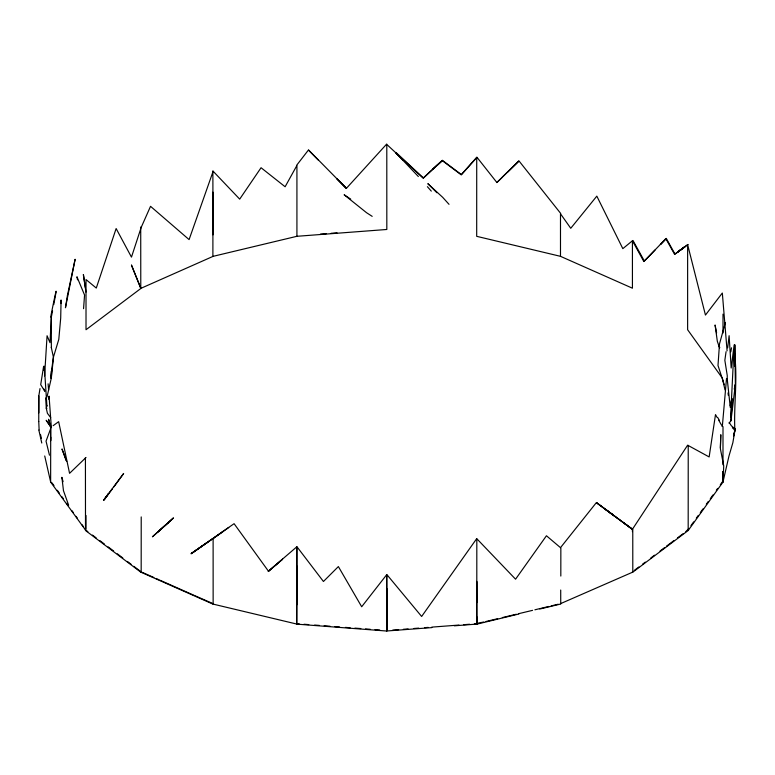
<?xml version="1.0" encoding="UTF-8"?>
<svg xmlns="http://www.w3.org/2000/svg" width="775" height="775" viewBox="0 0 775 775"><rect width="100%" height="100%" fill="white"/><g stroke="black" fill="none" stroke-linecap="round" stroke-linejoin="round"><path stroke-width="1.16" d="M51.315 371.07L51.315 378.103L47.004 396.974M296.922 236.297L296.922 165.443L285.123 186.756L261.059 167.729L239.698 199.136L213.144 171.256L189.09 239.601L150.534 206.324L141.215 227.346L131.469 257.135L116.134 228.547L96.284 288.058L86.015 279.562L86.015 329.733L141.215 288.203L213.144 256.331L296.922 236.297L386.822 229.477L386.793 144.441L423.257 178.26L442.293 160.473L437.507 164.92M141.215 516.915L141.176 571.873M296.844 547.111L296.825 566.37L296.854 547.005M386.88 603.909L386.89 630.976L431.869 627.605M722.988 471.684L722.988 482.069L688.268 530.4M723.007 426.608L722.988 464.758M38.75 421.522L38.798 396.044L40 388.595M50.704 427.18L50.637 482.06L85.667 530.255M140.779 287.883L140.721 227.027M212.892 255.963L212.922 192.152M560.49 256.331L560.49 213.793L570.758 228.286L596.818 196.133L622.819 248.639L632.429 240.783L632.429 288.203L560.49 256.331L476.693 236.327L476.722 157.635L461.27 174.879L442.234 160.619L432.721 169.367L442.36 160.299L461.367 174.569L476.799 157.218M688.229 445.392L688.181 530.517L632.981 572.037L632.429 571.805M38.798 395.938L38.779 412.939M386.88 616.764L386.822 630.666M476.819 539.032L476.79 624.088L454.324 625.822M560.848 548.002L560.819 576.058M727.192 380.438L727.26 375.652L724.848 360.278L726.059 351.685M720.382 447.814L720.798 434.727L720.372 448.696L723.724 465.872L722.988 482.069L722.93 471.558M50.762 437.168L50.646 440.781L50.608 427.073L48.563 419.246L50.772 426.492M51.731 369.026L51.315 378.103L53.533 356.81L58.793 339.392L60.702 318.05L61.08 299.983L60.867 303.548M730.622 416.989L734.158 344.923L731.174 368.018L729.11 335.691L727.667 347.907M52.564 310.891L51.315 317.149L50.017 342.695L47.072 335.749L44.582 375.933M729.023 423.16L730.951 420.767L732.21 399.038M83.555 308.692L84.562 295.033L76.938 276.762L77.519 279.804M726.514 378.462L722.329 426.502L721.942 425.843M730.951 420.767L735.378 384.429L734.865 344.972M50.646 378.055L53.368 356.946L51.276 347.394M48.563 399.164L49.057 396.083L51.315 427.015M43.623 366.275L40.707 384.662L44.805 391.288L44.001 389.031M43.642 370.489L44.34 366.236L46.907 406.081M730.815 351.802L731.532 347.81M46.878 405.403L46.316 408.454L47.43 413.327L50.695 417.638M50.733 316.975C51.693 310.988 60.15 270.766 53.746 304.614M734.778 387.539L735.378 384.429L734.235 389.127M733.547 435.976L735.165 429.079L731.377 425.785L729.265 422.608M722.988 481.924L728.975 456.049L732.859 442.69L735.165 429.079L733.547 436.063M730.215 405.577L731.939 398.524M725.439 322.448L719.5 343.868L717.999 365.5L724.276 384.758M50.704 428.575L46.035 441.169L49.474 455.196M688.956 528.414L685.788 531.66M690.961 525.624L693.635 521.904M696.299 518.184L698.304 515.394M700.3 512.604L702.973 508.884M706.306 504.234L708.311 501.444M710.317 498.654L712.981 494.934M716.323 490.275L717.65 488.415M720.324 484.695L722.329 481.905M113.944 486.816L123.642 473.496L103.54 500.311L108.519 493.578L103.995 500.049M104.703 499.1L112.52 488.705M296.825 165.046L308.518 149.914L346.444 188.432L336.922 178.792L346.415 188.325L386.725 144.024M660.658 244.203L666.277 238.409L674.996 254.113L684.926 246.789L674.589 254.307L665.851 238.71L660.387 244.377L666.122 238.477L643.841 261.533L632.429 240.783M655.078 250.015L643.977 261.388L644.471 261.214L632.981 240.502M502.384 177.058L518.901 160.812L560.703 213.454M507.722 171.992L518.63 161.268L496.833 182.551M502.374 177.213L496.891 182.532L476.983 157.296M86.015 457.483L69.566 473.331L58.658 421.677L53.146 425.678M437.623 164.707L423.324 177.901L395.996 152.452M167.943 522.893L173.222 518.165M168.059 522.805L152.433 536.804L173.435 517.991L157.945 531.95L168.165 522.699M275.396 565.392L282.468 559.337M275.319 565.45L282.575 559.172M275.425 565.275L268.247 571.495L275.532 565.198M634.27 570.419L638.862 566.961M642.543 564.19L645.304 562.117M650.826 557.961L654.507 555.191M660.029 551.044L664.63 547.576M666.461 546.191L673.824 540.659M677.505 537.889L683.027 533.733M228.732 527.475L212.863 538.693L223.529 531.185M212.931 538.499L191.338 553.534L207.497 542.316M476.964 624.137L518.853 614.003M483.697 622.034L474.348 623.885M486.022 621.482L497.657 618.702M502.316 617.588L516.276 614.246M518.601 613.693L532.561 610.351M534.895 609.799L539.545 608.685M540.708 608.404L548.855 606.457M551.18 605.905L558.165 604.229M539.788 609.024L560.732 604.025L560.712 590.027M734.332 430.009L734.845 429.951C733.625 403.484 738.188 376.97 734.07 350.688L734.845 366.178L734.816 344.923M46.887 408.435L46.316 408.454L45.657 397.914M320.472 234.098L326.391 233.653M331.128 233.294L337.048 232.849M392.731 630.094L398.65 629.639M403.378 629.281L408.105 628.922M414.024 628.477L418.752 628.118M424.671 627.663L428.217 627.392M431.772 627.12L458.974 625.057M463.702 624.698L469.621 624.253M39.128 429.999L38.75 421.464M296.922 623.71L299.286 623.885M304.013 624.253L308.75 624.611M314.66 625.057L319.397 625.415M324.124 625.774L330.043 626.229M334.771 626.587L339.498 626.946M345.418 627.392L350.145 627.75M354.882 628.118L360.792 628.564M365.529 628.922L370.256 629.281M374.993 629.639L379.721 629.998M212.863 604.054L296.651 624.03L296.699 604.703M195.126 595.801L213.144 603.677L213.115 538.276L234.089 523.687L268.45 571.185L296.922 546.714L323.437 581.492L338.375 566.573L361.683 606.757L386.822 574.537L421.639 616.474L476.712 538.625L515.569 579.196L546.443 535.757L560.49 547.663L596.411 502.549L614.536 516.102M140.769 572.134L212.718 604.006M142.232 572.337L153.867 577.501M155.988 578.441L159.156 579.845M160.222 580.31L194.07 595.326M372.194 216.361L366.575 212.728L344.129 194.757L350.717 199.136M560.49 603.677L632.797 572.105L632.768 529.625L605.633 509.514M632.642 529.422L605.517 509.378M623.865 522.941L596.663 502.83L613.635 515.423M86.015 530.274L87.856 531.65M92.467 535.089L96.158 537.85M99.849 540.601L104.441 544.069M108.112 546.85L113.634 551.006M127.391 561.458L131.062 564.239M133.823 566.312L140.256 571.175M140.653 572.066L85.502 530.507L85.424 457.696M117.296 553.796L122.799 557.971M732.346 427.761L734.913 430.077M403.494 160.396L395.899 152.898L418.355 176.516M436.906 192.743L427.829 183.656L442.699 197.334L449.016 204.329M308.566 150.234L318.06 159.892M427.383 186.678L431.297 191.125M51.082 427.015L46.18 420.273L50.472 426.618M51.983 482.835L53.979 485.625M57.321 490.275L59.317 493.065M61.99 496.794L63.327 498.654M66.66 503.304L67.997 505.164M71.997 510.744L73.334 512.604M75.998 516.324L77.335 518.184M82.005 524.694L83.342 526.554M717.737 417.57L719.384 420.36M717.107 417.415L715.499 414.606L709.144 456.94L687.628 445.189L632.429 529.267L632.429 531.631M718.725 420.224L721.409 424.903M66.698 461.387L61.981 448.957L66.166 460.553M68.646 505.213L63.472 490.701L61.884 477.323L63.095 481.701M719.587 347.975L717.33 341.291L715.073 324.977L716.594 332.901M718.967 345.359L719.704 347.636M725.012 389.903L722.329 378.103L687.628 329.733L687.628 244.658L705.453 315.067L722.329 293.018L727.086 350.843M40.552 434.727L41.356 438.262M44.727 455.981L50.637 481.934M38.847 430.067L41.773 443.029M85.386 287.661L83.371 274.515L85.967 292.088M727.183 378.539L730.273 407.418M728.054 392.915L728.306 395.318M48.108 383.819L48.622 390.193M476.741 602.737L476.702 581.366L476.79 624.088M386.88 616.977L386.861 588.816L386.754 631.034L296.806 624.137L296.806 566.254M212.96 213.532L213.009 234.854L212.873 170.878M85.977 515.491L86.006 529.141M51.353 347.636L51.315 317.149M476.828 616.832L476.838 623.962M386.793 616.842L386.735 574.876L386.783 630.743L386.783 627.275M296.66 566.331L296.786 604.887L296.815 566.147M723.007 314.127L723.007 333.056M67.425 295.488L65.449 307.752L75.127 259.276L67.425 295.488M684.48 247.041L677.854 251.865L688.035 244.454L677.98 251.798L684.48 247.041M196.356 550.027L191.067 553.776L212.728 538.673L196.356 550.027M632.429 529.267L623.439 522.641L632.526 529.354M140.672 287.98L131.488 265.157L140.672 287.98"/></g></svg>
